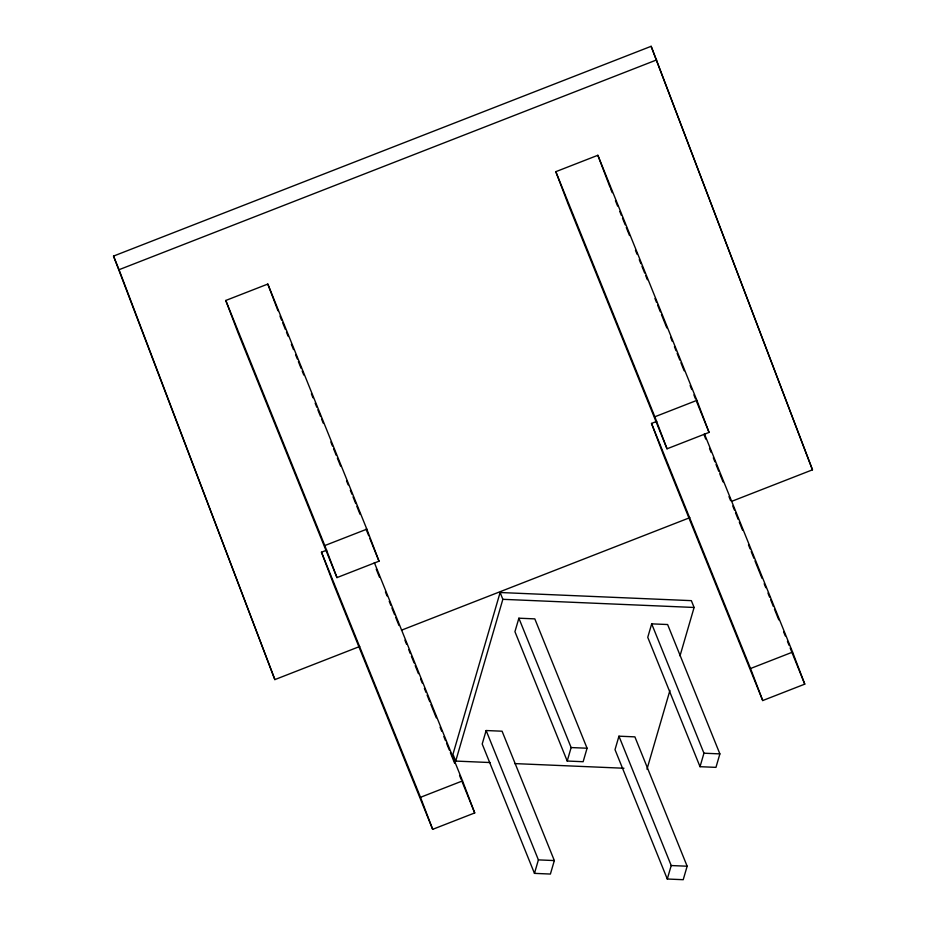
<?xml version="1.0" encoding="UTF-8"?>
<svg xmlns="http://www.w3.org/2000/svg" width="926" height="926" viewBox="0 0 926 926"><rect width="100%" height="100%" fill="white"/><g stroke="black" fill="none" stroke-linecap="round" stroke-linejoin="round"><path stroke-width="1.39" d="M680.008 655.851L694.106 607.468L691.352 600.65L500.109 592.513L452.964 754.273L455.719 761.079L490.224 762.549M455.719 761.079L502.853 599.319L500.109 592.513M486.138 730.533L482.203 744.006L534.464 873.368L550.403 874.051L554.338 860.567L502.077 731.204L486.138 730.533L538.4 859.884L534.464 873.368M518.873 618.198L514.937 631.682L567.21 761.033L583.137 761.716L587.072 748.231L534.811 618.881L518.873 618.198L571.134 747.56L567.21 761.033M618.95 736.182L615.014 749.666L667.287 879.017L683.214 879.7L687.15 866.215L634.889 736.865L618.95 736.182L671.211 865.544L667.287 879.017M651.684 623.858L647.749 637.331L700.021 766.693L715.96 767.365L719.884 753.891L667.623 624.529L651.684 623.858L703.945 753.208L700.021 766.693M646.973 769.217L669.938 690.414M359.739 646.475L274.86 679.603L113.528 256.085L651.14 46.3L812.472 469.818L731.633 501.36M113.528 256.085L119.026 269.709L656.65 59.912M225.77 300.464L267.811 284.062L366.835 529.163L379.012 561.191L336.971 577.604L237.947 332.503L225.77 300.464L324.795 545.564L336.971 577.604M555.808 171.68L597.86 155.279L696.884 400.368L709.061 432.407L667.021 448.809L567.985 203.72L555.808 171.68L654.832 416.781L667.021 448.809M324.795 545.564L366.835 529.163M654.832 416.781L696.884 400.368M374.335 562.591L462.537 780.896L474.714 812.935L432.673 829.337L333.649 584.248L321.472 552.209L326.728 550.16M704.385 433.796L792.587 652.112L804.763 684.14L762.723 700.554L663.687 455.453L651.51 423.425L656.765 421.365M401.514 630.178L689.858 517.657M321.472 552.209L420.497 797.309L462.537 780.896M651.51 423.425L750.535 668.514L792.587 652.112M502.853 599.319L694.106 607.468M571.134 747.56L587.072 748.231M703.945 753.208L719.884 753.891M514.671 763.591L623.962 768.244M538.4 859.884L554.338 860.567M671.211 865.544L687.15 866.215M812.472 469.818L651.14 46.3M610.581 188.649L612.202 192.666M615.443 200.699L617.607 206.058M619.772 211.417L621.392 215.434M622.48 218.108L625.189 224.81M626.265 227.483L629.518 235.528M635.467 250.251L637.088 254.28M639.253 259.627L640.873 263.655M641.961 266.329L644.67 273.031M645.746 275.705L647.367 279.721M654.948 298.473L656.569 302.489M657.657 305.175L660.354 311.865M661.442 314.551L666.847 327.943M670.644 337.319L672.264 341.335M674.429 346.694L676.049 350.711M677.137 353.385L679.834 360.087M680.923 362.76L684.164 370.794M690.125 385.529L691.745 389.545M693.91 394.904L695.53 398.921M696.618 401.606L709.061 432.407M709.524 448.427L711.145 452.444M713.309 457.803L714.93 461.819M716.018 464.493L718.726 471.195M719.803 473.869L723.056 481.902M729.005 496.637L730.626 500.653M732.79 506.013L734.411 510.029M735.499 512.715L738.207 519.405M739.284 522.09L742.536 530.123M748.486 544.858L750.106 548.875M751.194 551.549L753.891 558.251M754.979 560.924L762.017 578.333M764.182 583.693L765.802 587.709M767.967 593.068L769.587 597.085M770.675 599.77L773.372 606.461M774.46 609.146L778.789 619.853M783.662 631.914L785.283 635.93M787.447 641.29L789.068 645.306M790.156 647.98L804.763 684.14M279.988 316.102L281.608 320.118M282.696 322.792L285.405 329.494M286.481 332.168L288.102 336.184M291.354 344.229L293.519 349.577M295.683 354.936L297.304 358.952M298.392 361.638L301.089 368.328M302.177 371.013L303.797 375.03M311.379 393.781L313 397.798M315.164 403.157L316.785 407.174M317.873 409.848L320.57 416.55M321.658 419.223L323.278 423.24M330.848 441.991L332.48 446.008M333.557 448.693L336.265 455.384M337.342 458.069L340.594 466.102M346.544 480.837L348.164 484.854M350.329 490.213L351.961 494.229M353.037 496.903L355.746 503.605M356.823 506.279L360.075 514.324M366.025 529.047L368.733 535.749M369.81 538.423L379.012 561.191M376.234 569.177L379.475 577.211M385.424 591.945L387.056 595.962M389.221 601.321L390.841 605.338M391.918 608.023L394.626 614.714M395.715 617.399L398.956 625.432M404.905 640.167L406.537 644.183M408.702 649.543L410.322 653.559M411.399 656.233L414.107 662.935M415.195 665.609L418.436 673.642M420.601 679.001L422.221 683.018M424.386 688.377L426.018 692.393M427.094 695.079L429.803 701.769M430.879 704.455L436.296 717.847M440.081 727.223L441.702 731.239M443.867 736.598L445.499 740.615M446.575 743.289L449.284 749.991M450.36 752.664L454.689 763.383M459.562 775.432L461.183 779.449M462.271 782.134L474.714 812.935M597.86 155.279L610.037 187.307M704.211 435.046L705.739 439.051M750.535 668.514L762.723 700.554M267.811 284.062L277.962 310.754M420.497 797.309L432.673 829.337M119.026 269.709L274.86 679.603"/></g></svg>
